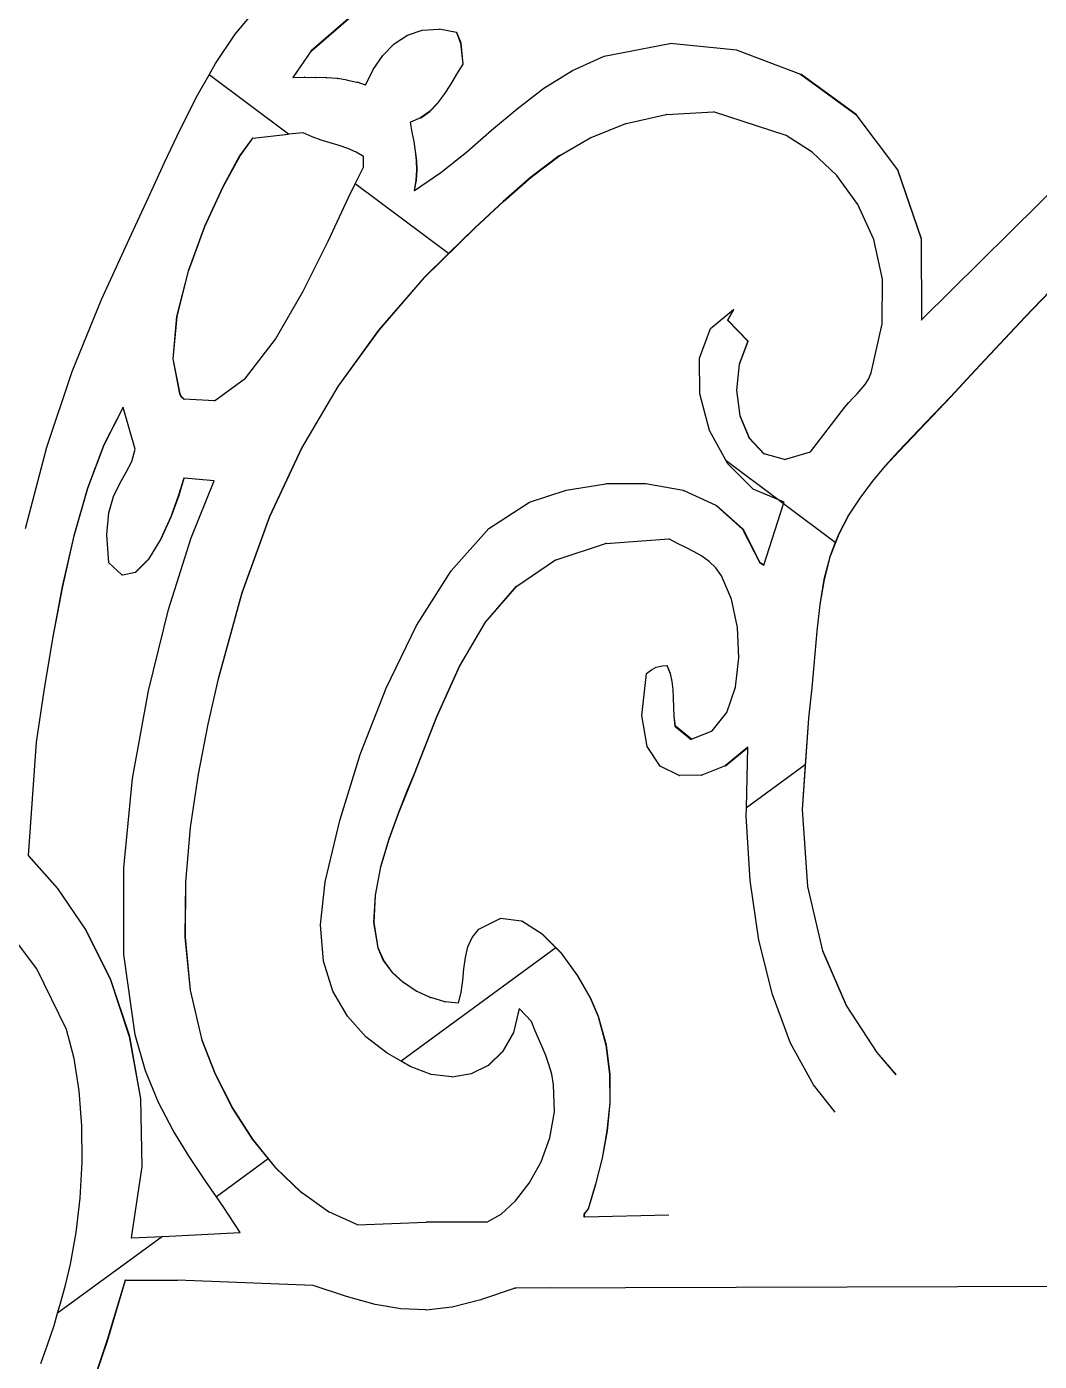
# Model space of a CAD drawing. Header units: inches. Extents: x 3672 to 10975, y -27382 to -746.
# Drawn here: x 4400.18 to 4405.79, y -26882.19 to -26874.79 of the extents above; entities that cross this region are included whole.
import ezdxf

# ---------------------------------------------------------------- set-up
doc = ezdxf.new("R2010")
doc.units = ezdxf.units.IN
doc.header["$LTSCALE"] = 17
doc.header["$MEASUREMENT"] = 0

msp = doc.modelspace()

# ---------------------------------------------------------------- linework, layer by layer
for p, q in [((4402.1569, -26874.5703), (4401.753, -26874.9216)), ((4401.7552, -26874.9216), (4402.1591, -26874.5703)), ((4401.3322, -26874.8284), (4401.4501, -26874.6874)), ((4402.2879, -26874.8345), (4402.3704, -26874.8061)), ((4402.3704, -26874.8061), (4402.4615, -26874.8)), ((4402.4615, -26874.8), (4402.4637, -26874.8)), ((4402.5608, -26874.8191), (4402.4637, -26874.8)), ((4402.5608, -26874.8191), (4402.563, -26874.8191)), ((4402.5608, -26874.8191), (4402.5833, -26874.8777)), ((4402.5854, -26874.8777), (4402.563, -26874.8191)), ((4401.2237, -26874.9901), (4401.3322, -26874.8284)), ((4402.1513, -26874.9464), (4402.2147, -26874.8823)), ((4402.2147, -26874.8823), (4402.2879, -26874.8345)), ((4402.5833, -26874.8777), (4402.5854, -26874.8777)), ((4402.5833, -26874.8777), (4402.5945, -26874.9948)), ((4402.5967, -26874.9948), (4402.5854, -26874.8777)), ((4403.3799, -26874.9509), (4403.7437, -26874.8807)), ((4403.7437, -26874.8807), (4403.7459, -26874.8807)), ((4404.1159, -26874.9163), (4403.7459, -26874.8807)), ((4401.753, -26874.9216), (4401.6521, -26875.068)), ((4401.6542, -26875.068), (4401.7552, -26874.9216)), ((4401.753, -26874.9216), (4401.7552, -26874.9216)), ((4402.0982, -26875.0239), (4402.1513, -26874.9464)), ((4403.2048, -26875.0295), (4403.3799, -26874.9509)), ((4404.1159, -26874.9163), (4404.1181, -26874.9163)), ((4404.1181, -26874.9163), (4404.4691, -26875.05)), ((4401.1872, -26875.0541), (4401.2237, -26874.9901)), ((4402.056, -26875.1119), (4402.0982, -26875.0239)), ((4402.5945, -26874.9948), (4402.56, -26875.0507)), ((4402.5621, -26875.0507), (4402.5967, -26874.9948)), ((4402.5945, -26874.9948), (4402.5967, -26874.9948)), ((4403.0454, -26875.1287), (4403.2048, -26875.0295)), ((4401.1229, -26875.1669), (4401.1872, -26875.0541)), ((4401.6287, -26875.3837), (4401.1872, -26875.0541)), ((4401.6521, -26875.068), (4401.6542, -26875.068)), ((4401.6542, -26875.068), (4401.7156, -26875.0675)), ((4401.7156, -26875.0675), (4401.7178, -26875.0675)), ((4401.7178, -26875.0675), (4401.7167, -26875.0675)), ((4401.7178, -26875.0675), (4401.7781, -26875.068)), ((4401.7781, -26875.068), (4401.7802, -26875.068)), ((4401.8389, -26875.0702), (4401.7802, -26875.068)), ((4401.8389, -26875.0702), (4401.8411, -26875.0702)), ((4401.8976, -26875.075), (4401.8411, -26875.0702)), ((4401.8976, -26875.075), (4401.8998, -26875.075)), ((4401.9537, -26875.083), (4401.8998, -26875.075)), ((4401.9537, -26875.083), (4401.9558, -26875.083)), ((4401.9558, -26875.083), (4402.0066, -26875.0951)), ((4402.0066, -26875.0951), (4402.0088, -26875.0951)), ((4402.056, -26875.1119), (4402.0088, -26875.0951)), ((4402.5262, -26875.107), (4402.4913, -26875.1617)), ((4402.4935, -26875.1617), (4402.5284, -26875.107)), ((4402.56, -26875.0507), (4402.5262, -26875.107)), ((4402.5262, -26875.107), (4402.5284, -26875.107)), ((4402.5284, -26875.107), (4402.5621, -26875.0507)), ((4402.56, -26875.0507), (4402.5621, -26875.0507)), ((4404.4691, -26875.05), (4404.7757, -26875.2743)), ((4404.4691, -26875.05), (4404.4713, -26875.05)), ((4404.7779, -26875.2743), (4404.4713, -26875.05)), ((4401.0283, -26875.3534), (4401.1229, -26875.1669)), ((4402.4913, -26875.1617), (4402.4534, -26875.2122)), ((4402.4556, -26875.2122), (4402.4935, -26875.1617)), ((4402.4913, -26875.1617), (4402.4935, -26875.1617)), ((4402.8971, -26875.2417), (4403.0454, -26875.1287)), ((4402.4106, -26875.2565), (4402.361, -26875.2921)), ((4402.3632, -26875.2921), (4402.4128, -26875.2565)), ((4402.4534, -26875.2122), (4402.4106, -26875.2565)), ((4402.4106, -26875.2565), (4402.4128, -26875.2565)), ((4402.4128, -26875.2565), (4402.4556, -26875.2122)), ((4402.4534, -26875.2122), (4402.4556, -26875.2122)), ((4402.7554, -26875.3619), (4402.8971, -26875.2417)), ((4403.7258, -26875.2746), (4403.9861, -26875.2584)), ((4404.3896, -26875.39), (4403.9861, -26875.2584)), ((4402.3028, -26875.3168), (4402.305, -26875.3168)), ((4402.3028, -26875.3168), (4402.3129, -26875.3713)), ((4402.361, -26875.2921), (4402.305, -26875.3168)), ((4402.315, -26875.3713), (4402.305, -26875.3168)), ((4402.361, -26875.2921), (4402.3632, -26875.2921)), ((4403.3071, -26875.4009), (4403.4994, -26875.3236)), ((4403.4994, -26875.3236), (4403.5016, -26875.3236)), ((4403.5016, -26875.3236), (4403.7236, -26875.2746)), ((4403.7258, -26875.2746), (4403.7236, -26875.2746)), ((4404.7757, -26875.2743), (4404.7779, -26875.2743)), ((4404.7757, -26875.2743), (4405.0083, -26875.5816)), ((4405.0104, -26875.5816), (4404.7779, -26875.2743)), ((4400.9383, -26875.5443), (4401.0283, -26875.3534)), ((4401.4277, -26875.4047), (4401.3566, -26875.5037)), ((4401.3588, -26875.5037), (4401.4298, -26875.4047)), ((4401.4298, -26875.4047), (4401.4277, -26875.4047)), ((4401.4298, -26875.4047), (4401.6287, -26875.3837)), ((4401.7086, -26875.3756), (4401.6287, -26875.3837)), ((4401.7585, -26875.3985), (4401.7086, -26875.3756)), ((4401.8093, -26875.4167), (4401.7585, -26875.3985)), ((4402.3129, -26875.3713), (4402.315, -26875.3713)), ((4402.3129, -26875.3713), (4402.3229, -26875.4243)), ((4402.325, -26875.4243), (4402.315, -26875.3713)), ((4402.6159, -26875.4824), (4402.7554, -26875.3619)), ((4403.1343, -26875.5019), (4403.305, -26875.4009)), ((4403.305, -26875.4009), (4403.3071, -26875.4009)), ((4404.5345, -26875.4838), (4404.3896, -26875.39)), ((4401.8599, -26875.4321), (4401.8093, -26875.4167)), ((4401.9095, -26875.4467), (4401.8599, -26875.4321)), ((4401.9573, -26875.4627), (4401.9095, -26875.4467)), ((4402.0026, -26875.4822), (4401.9573, -26875.4627)), ((4402.0447, -26875.5072), (4402.0026, -26875.4822)), ((4402.3229, -26875.4243), (4402.325, -26875.4243)), ((4402.3229, -26875.4243), (4402.3315, -26875.4768)), ((4402.3336, -26875.4768), (4402.325, -26875.4243)), ((4402.3315, -26875.4768), (4402.3373, -26875.5296)), ((4402.3315, -26875.4768), (4402.3336, -26875.4768)), ((4402.3395, -26875.5296), (4402.3336, -26875.4768)), ((4402.474, -26875.5965), (4402.6159, -26875.4824)), ((4404.6708, -26875.6127), (4404.5345, -26875.4838)), ((4400.8513, -26875.7339), (4400.9383, -26875.5443)), ((4401.3566, -26875.5037), (4401.2626, -26875.6748)), ((4401.2647, -26875.6748), (4401.3588, -26875.5037)), ((4401.3566, -26875.5037), (4401.3588, -26875.5037)), ((4402.0447, -26875.5657), (4402.0447, -26875.5072)), ((4402.3373, -26875.5296), (4402.3391, -26875.5834)), ((4402.3373, -26875.5296), (4402.3395, -26875.5296)), ((4402.3413, -26875.5834), (4402.3395, -26875.5296)), ((4403.1321, -26875.5019), (4402.9728, -26875.6221)), ((4402.9749, -26875.6221), (4403.1343, -26875.5019)), ((4403.1321, -26875.5019), (4403.1343, -26875.5019)), ((4405.1435, -26876.4126), (4406.0277, -26875.5364)), ((4401.9981, -26875.6595), (4402.0447, -26875.5657)), ((4402.3277, -26875.6958), (4402.474, -26875.5965)), ((4402.3391, -26875.5834), (4402.3355, -26875.6391)), ((4402.3377, -26875.6391), (4402.3413, -26875.5834)), ((4402.3391, -26875.5834), (4402.3413, -26875.5834)), ((4402.9728, -26875.6221), (4402.8187, -26875.7571)), ((4402.8209, -26875.7571), (4402.9749, -26875.6221)), ((4402.9728, -26875.6221), (4402.9749, -26875.6221)), ((4404.7881, -26875.7744), (4404.6708, -26875.6127)), ((4405.0083, -26875.5816), (4405.1393, -26875.9643)), ((4405.0083, -26875.5816), (4405.0104, -26875.5816)), ((4405.1415, -26875.9643), (4405.0104, -26875.5816)), ((4401.2626, -26875.6748), (4401.162, -26875.8955)), ((4401.1642, -26875.8955), (4401.2647, -26875.6748)), ((4401.2626, -26875.6748), (4401.2647, -26875.6748)), ((4401.9607, -26875.7346), (4401.9981, -26875.6595)), ((4402.5161, -26876.0462), (4401.9981, -26875.6595)), ((4402.3355, -26875.6391), (4402.3252, -26875.6975)), ((4402.3252, -26875.6975), (4402.3277, -26875.6958)), ((4402.3277, -26875.6958), (4402.3377, -26875.6391)), ((4402.3355, -26875.6391), (4402.3377, -26875.6391)), ((4400.7657, -26875.917), (4400.8513, -26875.7339)), ((4401.8472, -26875.9778), (4401.9607, -26875.7346)), ((4402.8187, -26875.7571), (4402.6618, -26875.9024)), ((4402.664, -26875.9024), (4402.8209, -26875.7571)), ((4402.8187, -26875.7571), (4402.8209, -26875.7571)), ((4404.876, -26875.967), (4404.7881, -26875.7744)), ((4400.5894, -26876.3012), (4400.7657, -26875.917)), ((4401.162, -26875.8955), (4401.0714, -26876.1433)), ((4401.0735, -26876.1433), (4401.1642, -26875.8955)), ((4401.162, -26875.8955), (4401.1642, -26875.8955)), ((4402.3834, -26876.1794), (4402.664, -26875.9024)), ((4402.6618, -26875.9024), (4402.5161, -26876.0462)), ((4402.6618, -26875.9024), (4402.664, -26875.9024)), ((4401.7101, -26876.2538), (4401.8472, -26875.9778)), ((4404.9243, -26876.1881), (4404.876, -26875.967)), ((4405.1393, -26875.9643), (4405.1413, -26876.4148)), ((4405.1393, -26875.9643), (4405.1415, -26875.9643)), ((4405.1435, -26876.4126), (4405.1415, -26875.9643)), ((4402.5161, -26876.0462), (4402.3812, -26876.1794)), ((4401.0714, -26876.1433), (4401.0072, -26876.3957)), ((4401.0093, -26876.3957), (4401.0735, -26876.1433)), ((4401.0714, -26876.1433), (4401.0735, -26876.1433)), ((4402.3812, -26876.1794), (4402.1281, -26876.4705)), ((4402.1302, -26876.4705), (4402.3834, -26876.1794)), ((4402.3812, -26876.1794), (4402.3834, -26876.1794)), ((4404.9227, -26876.4357), (4404.9243, -26876.1881)), ((4400.428, -26876.6996), (4400.5894, -26876.3012)), ((4401.5555, -26876.5209), (4401.7101, -26876.2538)), ((4405.8532, -26876.2545), (4405.7136, -26876.3995)), ((4405.7157, -26876.3995), (4405.8553, -26876.2545)), ((4403.9695, -26876.4626), (4404.0979, -26876.3562)), ((4404.096, -26876.3596), (4404.0643, -26876.4148)), ((4404.0664, -26876.4148), (4404.1001, -26876.3562)), ((4404.1001, -26876.3562), (4404.096, -26876.3596)), ((4404.0979, -26876.3562), (4404.096, -26876.3596)), ((4404.0979, -26876.3562), (4404.1001, -26876.3562)), ((4401.0072, -26876.3957), (4400.9858, -26876.6304)), ((4400.988, -26876.6304), (4401.0093, -26876.3957)), ((4401.0072, -26876.3957), (4401.0093, -26876.3957)), ((4404.0643, -26876.4148), (4404.0664, -26876.4148)), ((4404.0643, -26876.4148), (4404.1765, -26876.5319)), ((4404.1786, -26876.5319), (4404.0664, -26876.4148)), ((4404.8608, -26876.7075), (4404.9227, -26876.4357)), ((4405.1413, -26876.4148), (4405.1435, -26876.4126)), ((4405.7136, -26876.3995), (4405.5755, -26876.5464)), ((4405.5777, -26876.5464), (4405.7157, -26876.3995)), ((4405.7136, -26876.3995), (4405.7157, -26876.3995)), ((4401.3893, -26876.7376), (4401.5555, -26876.5209)), ((4402.1281, -26876.4705), (4401.9013, -26876.7834)), ((4401.9035, -26876.7834), (4402.1302, -26876.4705)), ((4402.1281, -26876.4705), (4402.1302, -26876.4705)), ((4403.9094, -26876.627), (4403.9695, -26876.4626)), ((4404.1765, -26876.5319), (4404.1284, -26876.6597)), ((4404.1306, -26876.6597), (4404.1786, -26876.5319)), ((4404.1765, -26876.5319), (4404.1786, -26876.5319)), ((4405.5755, -26876.5464), (4405.4383, -26876.6939)), ((4405.4405, -26876.6939), (4405.5777, -26876.5464)), ((4405.5755, -26876.5464), (4405.5777, -26876.5464)), ((4400.9858, -26876.6304), (4400.988, -26876.6304)), ((4400.9858, -26876.6304), (4401.0238, -26876.8247)), ((4401.0259, -26876.8247), (4400.988, -26876.6304)), ((4403.9103, -26876.824), (4403.9094, -26876.627)), ((4404.1284, -26876.6597), (4404.114, -26876.804)), ((4404.1162, -26876.804), (4404.1306, -26876.6597)), ((4404.1284, -26876.6597), (4404.1306, -26876.6597)), ((4400.2859, -26877.1205), (4400.428, -26876.6996)), ((4401.2177, -26876.8624), (4401.3893, -26876.7376)), ((4404.8276, -26876.7723), (4404.8461, -26876.7421)), ((4404.8461, -26876.7421), (4404.8608, -26876.7075)), ((4405.4383, -26876.6939), (4405.3013, -26876.8407)), ((4405.3035, -26876.8407), (4405.4405, -26876.6939)), ((4405.4383, -26876.6939), (4405.4405, -26876.6939)), ((4401.9013, -26876.7834), (4401.6999, -26877.1257)), ((4401.7021, -26877.1257), (4401.9035, -26876.7834)), ((4401.9013, -26876.7834), (4401.9035, -26876.7834)), ((4404.114, -26876.804), (4404.1162, -26876.804)), ((4404.114, -26876.804), (4404.1327, -26876.9469)), ((4404.1349, -26876.9469), (4404.1162, -26876.804)), ((4404.7835, -26876.8241), (4404.8064, -26876.7992)), ((4404.8064, -26876.7992), (4404.8276, -26876.7723)), ((4401.0238, -26876.8247), (4401.0288, -26876.834)), ((4401.0238, -26876.8247), (4401.0259, -26876.8247)), ((4401.031, -26876.834), (4401.0259, -26876.8247)), ((4401.0288, -26876.834), (4401.031, -26876.834)), ((4401.0288, -26876.834), (4401.0313, -26876.839)), ((4401.0335, -26876.839), (4401.031, -26876.834)), ((4401.0313, -26876.839), (4401.0351, -26876.8441)), ((4401.0313, -26876.839), (4401.0335, -26876.839)), ((4401.0372, -26876.8441), (4401.0335, -26876.839)), ((4401.0351, -26876.8441), (4401.0372, -26876.8441)), ((4401.0351, -26876.8441), (4401.039, -26876.8473)), ((4401.0412, -26876.8473), (4401.0372, -26876.8441)), ((4401.039, -26876.8473), (4401.0412, -26876.8473)), ((4401.039, -26876.8473), (4401.0462, -26876.8539)), ((4401.0484, -26876.8539), (4401.0412, -26876.8473)), ((4401.0462, -26876.8539), (4401.0484, -26876.8539)), ((4401.2177, -26876.8624), (4401.0484, -26876.8539)), ((4403.9649, -26877.0278), (4403.9103, -26876.824)), ((4404.715, -26876.8978), (4404.7367, -26876.8722)), ((4404.7367, -26876.8722), (4404.7599, -26876.848)), ((4404.7599, -26876.848), (4404.7835, -26876.8241)), ((4405.3013, -26876.8407), (4405.1638, -26876.9857)), ((4405.1659, -26876.9857), (4405.3035, -26876.8407)), ((4405.3013, -26876.8407), (4405.3035, -26876.8407)), ((4400.7096, -26876.8978), (4400.6025, -26877.1074)), ((4400.6047, -26877.1074), (4400.7104, -26876.9006)), ((4400.7104, -26876.9006), (4400.7096, -26876.8978)), ((4400.7769, -26877.1321), (4400.7104, -26876.9006)), ((4404.1327, -26876.9469), (4404.1837, -26877.0706)), ((4404.1327, -26876.9469), (4404.1349, -26876.9469)), ((4404.1859, -26877.0706), (4404.1349, -26876.9469)), ((4404.5243, -26877.1467), (4404.715, -26876.8978)), ((4404.0571, -26877.1967), (4403.9649, -26877.0278)), ((4405.1638, -26876.9857), (4405.0897, -26877.0625)), ((4405.0918, -26877.0625), (4405.1659, -26876.9857)), ((4405.1638, -26876.9857), (4405.1659, -26876.9857)), ((4400.6025, -26877.1074), (4400.5123, -26877.3482)), ((4400.5145, -26877.3482), (4400.6047, -26877.1074)), ((4400.6047, -26877.1074), (4400.6025, -26877.1074)), ((4404.1837, -26877.0706), (4404.1859, -26877.0706)), ((4404.1837, -26877.0706), (4404.2664, -26877.157)), ((4404.2686, -26877.157), (4404.1859, -26877.0706)), ((4405.0897, -26877.0625), (4405.0141, -26877.142)), ((4405.0162, -26877.142), (4405.0918, -26877.0625)), ((4405.0897, -26877.0625), (4405.0918, -26877.0625)), ((4400.1677, -26877.5723), (4400.2859, -26877.1205)), ((4400.7584, -26877.1994), (4400.7769, -26877.1321)), ((4401.6999, -26877.1257), (4401.5227, -26877.505)), ((4401.5249, -26877.505), (4401.7021, -26877.1257)), ((4401.6999, -26877.1257), (4401.7021, -26877.1257)), ((4404.2664, -26877.157), (4404.2686, -26877.157)), ((4404.3802, -26877.1884), (4404.2686, -26877.157)), ((4404.3802, -26877.1884), (4404.5243, -26877.1467)), ((4405.0141, -26877.142), (4404.9389, -26877.2248)), ((4404.9411, -26877.2248), (4405.0162, -26877.142)), ((4405.0141, -26877.142), (4405.0162, -26877.142)), ((4400.6915, -26877.3214), (4400.7276, -26877.2596)), ((4400.7276, -26877.2596), (4400.7584, -26877.1994)), ((4404.066, -26877.213), (4404.0571, -26877.1967)), ((4404.3432, -26877.4103), (4404.0571, -26877.1967)), ((4404.2062, -26877.3538), (4404.066, -26877.213)), ((4404.9389, -26877.2248), (4404.8662, -26877.3114)), ((4404.8683, -26877.3114), (4404.9411, -26877.2248)), ((4404.9389, -26877.2248), (4404.9411, -26877.2248)), ((4400.6569, -26877.3936), (4400.6915, -26877.3214)), ((4401.0462, -26877.2931), (4401.0184, -26877.3868)), ((4401.0205, -26877.3868), (4401.0483, -26877.2933)), ((4401.0483, -26877.2933), (4401.0462, -26877.2931)), ((4401.2145, -26877.3077), (4401.0483, -26877.2933)), ((4401.0882, -26877.6242), (4401.2145, -26877.3077)), ((4403.1695, -26877.3598), (4403.3886, -26877.3242)), ((4403.6112, -26877.323), (4403.3886, -26877.3242)), ((4403.8178, -26877.3611), (4403.6112, -26877.323)), ((4404.8662, -26877.3114), (4404.7977, -26877.4026)), ((4404.7999, -26877.4026), (4404.8683, -26877.3114)), ((4404.8662, -26877.3114), (4404.8683, -26877.3114)), ((4400.5123, -26877.3482), (4400.4365, -26877.6126)), ((4400.4387, -26877.6126), (4400.5145, -26877.3482)), ((4400.5123, -26877.3482), (4400.5145, -26877.3482)), ((4400.6307, -26877.4852), (4400.6569, -26877.3936)), ((4401.0184, -26877.3868), (4400.9741, -26877.5071)), ((4400.9762, -26877.5071), (4401.0205, -26877.3868)), ((4401.0184, -26877.3868), (4401.0205, -26877.3868)), ((4402.9647, -26877.4248), (4403.1695, -26877.3598)), ((4403.8178, -26877.3611), (4403.82, -26877.3611)), ((4404.0019, -26877.4436), (4403.82, -26877.3611)), ((4404.3432, -26877.4103), (4404.2062, -26877.3538)), ((4404.3784, -26877.4248), (4404.3432, -26877.4103)), ((4404.3754, -26877.4343), (4404.3432, -26877.4103)), ((4404.7977, -26877.4026), (4404.7354, -26877.4987)), ((4404.7376, -26877.4987), (4404.7999, -26877.4026)), ((4404.7977, -26877.4026), (4404.7999, -26877.4026)), ((4400.6198, -26877.6049), (4400.6307, -26877.4852)), ((4402.7402, -26877.5709), (4402.9647, -26877.4248)), ((4404.0019, -26877.4436), (4404.004, -26877.4436)), ((4404.0019, -26877.4436), (4404.1482, -26877.5754)), ((4404.1504, -26877.5754), (4404.004, -26877.4436)), ((4404.2666, -26877.775), (4404.3754, -26877.4343)), ((4404.3754, -26877.4343), (4404.3784, -26877.4248)), ((4404.6626, -26877.6488), (4404.3754, -26877.4343)), ((4400.9741, -26877.5071), (4400.9168, -26877.6329)), ((4400.919, -26877.6329), (4400.9762, -26877.5071)), ((4400.9741, -26877.5071), (4400.9762, -26877.5071)), ((4401.5227, -26877.505), (4401.3688, -26877.9291)), ((4401.3709, -26877.9291), (4401.5249, -26877.505)), ((4401.5227, -26877.505), (4401.5249, -26877.505)), ((4404.7354, -26877.4987), (4404.6813, -26877.6005)), ((4404.6835, -26877.6005), (4404.7376, -26877.4987)), ((4404.7354, -26877.4987), (4404.7376, -26877.4987)), ((4400.4365, -26877.6126), (4400.3726, -26877.8932)), ((4400.3748, -26877.8932), (4400.4387, -26877.6126)), ((4400.4365, -26877.6126), (4400.4387, -26877.6126)), ((4400.6311, -26877.7615), (4400.6198, -26877.6049)), ((4400.9168, -26877.6329), (4400.8503, -26877.7425)), ((4400.8525, -26877.7425), (4400.919, -26877.6329)), ((4400.9168, -26877.6329), (4400.919, -26877.6329)), ((4400.9627, -26878.0206), (4401.0882, -26877.6242)), ((4402.5302, -26877.8071), (4402.7402, -26877.5709)), ((4403.3901, -26877.6553), (4403.7391, -26877.6299)), ((4403.7863, -26877.6551), (4403.7391, -26877.6299)), ((4404.1482, -26877.5754), (4404.1504, -26877.5754)), ((4404.1482, -26877.5754), (4404.2438, -26877.7615)), ((4404.2459, -26877.7615), (4404.1504, -26877.5754)), ((4404.6355, -26877.7239), (4404.6835, -26877.6005)), ((4404.6813, -26877.6005), (4404.6626, -26877.6488)), ((4404.6813, -26877.6005), (4404.6835, -26877.6005)), ((4403.1127, -26877.7448), (4403.3879, -26877.6553)), ((4403.3901, -26877.6553), (4403.3879, -26877.6553)), ((4403.8331, -26877.6781), (4403.7863, -26877.6551)), ((4403.8785, -26877.701), (4403.8331, -26877.6781)), ((4403.9218, -26877.7259), (4403.8785, -26877.701)), ((4404.6626, -26877.6488), (4404.6333, -26877.7239)), ((4400.7039, -26877.8282), (4400.6311, -26877.7615)), ((4400.8503, -26877.7425), (4400.7781, -26877.8148)), ((4400.7803, -26877.8148), (4400.8525, -26877.7425)), ((4400.8503, -26877.7425), (4400.8525, -26877.7425)), ((4402.8945, -26877.8922), (4403.1105, -26877.7448)), ((4403.1105, -26877.7448), (4403.1127, -26877.7448)), ((4403.9621, -26877.7551), (4403.9218, -26877.7259)), ((4403.9986, -26877.7906), (4403.9621, -26877.7551)), ((4404.2438, -26877.7615), (4404.2459, -26877.7615)), ((4404.2666, -26877.775), (4404.2459, -26877.7615)), ((4404.2459, -26877.7615), (4404.2662, -26877.7762)), ((4404.2662, -26877.7762), (4404.2666, -26877.775)), ((4404.6333, -26877.7239), (4404.5994, -26877.8553)), ((4404.6016, -26877.8553), (4404.6355, -26877.7239)), ((4404.6333, -26877.7239), (4404.6355, -26877.7239)), ((4400.7039, -26877.8282), (4400.706, -26877.8282)), ((4400.706, -26877.8282), (4400.7781, -26877.8148)), ((4400.7781, -26877.8148), (4400.7803, -26877.8148)), ((4402.3387, -26878.1105), (4402.5302, -26877.8071)), ((4404.0306, -26877.8347), (4403.9986, -26877.7906)), ((4404.0862, -26877.9641), (4404.0306, -26877.8347)), ((4404.5994, -26877.8553), (4404.576, -26877.9943)), ((4404.5781, -26877.9943), (4404.6016, -26877.8553)), ((4404.5994, -26877.8553), (4404.6016, -26877.8553)), ((4400.3726, -26877.8932), (4400.3181, -26878.1825)), ((4400.3203, -26878.1825), (4400.3748, -26877.8932)), ((4400.3726, -26877.8932), (4400.3748, -26877.8932)), ((4401.3688, -26877.9291), (4401.2369, -26878.4057)), ((4401.2391, -26878.4057), (4401.3709, -26877.9291)), ((4401.3688, -26877.9291), (4401.3709, -26877.9291)), ((4402.8923, -26877.8922), (4402.7191, -26878.0909)), ((4402.7212, -26878.0909), (4402.8945, -26877.8922)), ((4402.8923, -26877.8922), (4402.8945, -26877.8922)), ((4404.1194, -26878.1211), (4404.0862, -26877.9641)), ((4404.576, -26877.9943), (4404.5593, -26878.141)), ((4404.5615, -26878.141), (4404.5781, -26877.9943)), ((4404.576, -26877.9943), (4404.5781, -26877.9943)), ((4400.8501, -26878.4734), (4400.9627, -26878.0206)), ((4402.1692, -26878.4579), (4402.3387, -26878.1105)), ((4402.7191, -26878.0909), (4402.5764, -26878.3348)), ((4402.5785, -26878.3348), (4402.7212, -26878.0909)), ((4402.7191, -26878.0909), (4402.7212, -26878.0909)), ((4404.1277, -26878.2892), (4404.1194, -26878.1211)), ((4404.5593, -26878.141), (4404.5315, -26878.4566)), ((4404.5337, -26878.4566), (4404.5615, -26878.141)), ((4404.5593, -26878.141), (4404.5615, -26878.141)), ((4400.3181, -26878.1825), (4400.2705, -26878.473)), ((4400.2726, -26878.473), (4400.3203, -26878.1825)), ((4400.3181, -26878.1825), (4400.3203, -26878.1825)), ((4404.1087, -26878.452), (4404.1277, -26878.2892)), ((4402.5764, -26878.3348), (4402.4499, -26878.6175)), ((4402.452, -26878.6175), (4402.5785, -26878.3348)), ((4402.5764, -26878.3348), (4402.5785, -26878.3348)), ((4403.6155, -26878.3764), (4403.63, -26878.3653)), ((4403.63, -26878.3653), (4403.6427, -26878.3559)), ((4403.6427, -26878.3559), (4403.6551, -26878.3483)), ((4403.6551, -26878.3483), (4403.6685, -26878.3422)), ((4403.6685, -26878.3422), (4403.6841, -26878.3376)), ((4403.6841, -26878.3376), (4403.7034, -26878.3344)), ((4403.7034, -26878.3344), (4403.7277, -26878.3325)), ((4403.7277, -26878.3325), (4403.7298, -26878.3325)), ((4403.7277, -26878.3325), (4403.7452, -26878.3758)), ((4403.7474, -26878.3758), (4403.7298, -26878.3325)), ((4403.7452, -26878.3758), (4403.7474, -26878.3758)), ((4403.7452, -26878.3758), (4403.7554, -26878.4201)), ((4403.7575, -26878.4201), (4403.7474, -26878.3758)), ((4401.2369, -26878.4057), (4401.1797, -26878.6578)), ((4401.1819, -26878.6578), (4401.2391, -26878.4057)), ((4401.2369, -26878.4057), (4401.2391, -26878.4057)), ((4403.5885, -26878.6105), (4403.6155, -26878.3764)), ((4403.7554, -26878.4201), (4403.7604, -26878.4657)), ((4403.7554, -26878.4201), (4403.7575, -26878.4201)), ((4403.7625, -26878.4657), (4403.7575, -26878.4201)), ((4400.2705, -26878.473), (4400.2272, -26878.757)), ((4400.2293, -26878.757), (4400.2726, -26878.473)), ((4400.2705, -26878.473), (4400.2726, -26878.473)), ((4400.7629, -26878.9594), (4400.8501, -26878.4734)), ((4402.0258, -26878.8261), (4402.1692, -26878.4579)), ((4403.7604, -26878.4657), (4403.7625, -26878.4657)), ((4403.7604, -26878.4657), (4403.7624, -26878.5131)), ((4403.7624, -26878.5131), (4403.7646, -26878.5131)), ((4403.7624, -26878.5131), (4403.7637, -26878.5625)), ((4403.7646, -26878.5131), (4403.7625, -26878.4657)), ((4403.7658, -26878.5625), (4403.7646, -26878.5131)), ((4404.0598, -26878.5928), (4404.1087, -26878.452)), ((4404.5315, -26878.4566), (4404.513, -26878.6252)), ((4404.5152, -26878.6252), (4404.5337, -26878.4566)), ((4404.5315, -26878.4566), (4404.5337, -26878.4566)), ((4403.7637, -26878.5625), (4403.7663, -26878.6144)), ((4403.7637, -26878.5625), (4403.7658, -26878.5625)), ((4403.7685, -26878.6144), (4403.7658, -26878.5625)), ((4403.9785, -26878.6951), (4404.0598, -26878.5928)), ((4401.1797, -26878.6578), (4401.1259, -26878.936)), ((4401.1281, -26878.936), (4401.1819, -26878.6578)), ((4401.1797, -26878.6578), (4401.1819, -26878.6578)), ((4402.4499, -26878.6175), (4402.3252, -26878.9327)), ((4402.3274, -26878.9327), (4402.452, -26878.6175)), ((4402.4499, -26878.6175), (4402.452, -26878.6175)), ((4403.6178, -26878.781), (4403.5885, -26878.6105)), ((4403.7663, -26878.6144), (4403.7725, -26878.6692)), ((4403.7663, -26878.6144), (4403.7685, -26878.6144)), ((4403.7747, -26878.6692), (4403.7685, -26878.6144)), ((4403.7725, -26878.6692), (4403.8623, -26878.7424)), ((4403.7725, -26878.6692), (4403.7747, -26878.6692)), ((4403.8637, -26878.7418), (4403.7747, -26878.6692)), ((4404.4803, -26879.1322), (4404.5152, -26878.6252)), ((4404.513, -26878.6252), (4404.4953, -26878.8834)), ((4404.513, -26878.6252), (4404.5152, -26878.6252)), ((4403.8623, -26878.7424), (4403.8637, -26878.7418)), ((4403.8637, -26878.7418), (4403.9785, -26878.6951)), ((4400.2272, -26878.757), (4400.1823, -26879.3865)), ((4400.1845, -26879.3865), (4400.2293, -26878.757)), ((4400.2272, -26878.757), (4400.2293, -26878.757)), ((4403.6909, -26878.891), (4403.6178, -26878.781)), ((4404.1765, -26878.7863), (4404.0507, -26878.8881)), ((4404.0529, -26878.8881), (4404.1764, -26878.788)), ((4404.1696, -26879.1223), (4404.1764, -26878.788)), ((4404.1764, -26878.788), (4404.1765, -26878.7863)), ((4401.9119, -26879.1921), (4402.0258, -26878.8261)), ((4403.7957, -26878.9435), (4403.6909, -26878.891)), ((4404.0507, -26878.8881), (4403.9219, -26878.9415)), ((4404.0507, -26878.8881), (4404.0529, -26878.8881)), ((4404.4953, -26878.8834), (4404.1696, -26879.1223)), ((4404.4953, -26878.8834), (4404.4781, -26879.1322)), ((4400.7134, -26879.455), (4400.7629, -26878.9594)), ((4401.1259, -26878.936), (4401.0824, -26879.2314)), ((4401.0845, -26879.2314), (4401.1281, -26878.936)), ((4401.1259, -26878.936), (4401.1281, -26878.936)), ((4402.3252, -26878.9327), (4402.2855, -26879.0303)), ((4402.2877, -26879.0303), (4402.3274, -26878.9327)), ((4402.3252, -26878.9327), (4402.3274, -26878.9327)), ((4403.7957, -26878.9435), (4403.7978, -26878.9435)), ((4403.9197, -26878.9415), (4403.7978, -26878.9435)), ((4403.9197, -26878.9415), (4403.9219, -26878.9415)), ((4402.2855, -26879.0303), (4402.2358, -26879.154)), ((4402.238, -26879.154), (4402.2877, -26879.0303)), ((4402.2855, -26879.0303), (4402.2877, -26879.0303)), ((4402.2358, -26879.154), (4402.1842, -26879.2964)), ((4402.1864, -26879.2964), (4402.238, -26879.154)), ((4402.2358, -26879.154), (4402.238, -26879.154)), ((4404.1687, -26879.1666), (4404.1696, -26879.1223)), ((4404.1894, -26879.5245), (4404.1687, -26879.1666)), ((4404.4781, -26879.1322), (4404.4803, -26879.1322)), ((4404.4781, -26879.1322), (4404.5073, -26879.5583)), ((4404.5095, -26879.5583), (4404.4803, -26879.1322)), ((4401.0824, -26879.2314), (4401.0559, -26879.5354)), ((4401.058, -26879.5354), (4401.0845, -26879.2314)), ((4401.0824, -26879.2314), (4401.0845, -26879.2314)), ((4401.8316, -26879.5329), (4401.9119, -26879.1921)), ((4402.1842, -26879.2964), (4402.139, -26879.4496)), ((4402.1412, -26879.4496), (4402.1864, -26879.2964)), ((4402.1842, -26879.2964), (4402.1864, -26879.2964)), ((4400.1823, -26879.3865), (4400.1845, -26879.3865)), ((4400.1823, -26879.3865), (4400.3466, -26879.5691)), ((4400.3487, -26879.5691), (4400.1845, -26879.3865)), ((4400.714, -26879.937), (4400.7134, -26879.455)), ((4402.139, -26879.4496), (4402.1084, -26879.6062)), ((4402.1105, -26879.6062), (4402.1412, -26879.4496)), ((4402.139, -26879.4496), (4402.1412, -26879.4496)), ((4401.0559, -26879.5354), (4401.0533, -26879.8392)), ((4401.0554, -26879.8392), (4401.058, -26879.5354)), ((4401.0559, -26879.5354), (4401.058, -26879.5354)), ((4401.8051, -26879.771), (4401.8316, -26879.5329)), ((4404.2379, -26879.8564), (4404.1894, -26879.5245)), ((4404.5073, -26879.5583), (4404.5095, -26879.5583)), ((4404.5073, -26879.5583), (4404.5919, -26879.9163)), ((4404.5941, -26879.9163), (4404.5095, -26879.5583)), ((4400.3466, -26879.5691), (4400.3487, -26879.5691)), ((4400.3466, -26879.5691), (4400.5028, -26879.8009)), ((4400.505, -26879.8009), (4400.3487, -26879.5691)), ((4402.1084, -26879.6062), (4402.1004, -26879.7585)), ((4402.1025, -26879.7585), (4402.1105, -26879.6062)), ((4402.1084, -26879.6062), (4402.1105, -26879.6062)), ((4400.2315, -26880.0155), (4399.9839, -26879.6869)), ((4401.8214, -26879.9722), (4401.8051, -26879.771)), ((4402.1004, -26879.7585), (4402.1025, -26879.7585)), ((4402.1004, -26879.7585), (4402.1233, -26879.8988)), ((4402.1254, -26879.8988), (4402.1025, -26879.7585)), ((4402.6843, -26879.7964), (4402.8024, -26879.7369)), ((4402.8024, -26879.7369), (4402.8045, -26879.7369)), ((4402.9214, -26879.752), (4402.8045, -26879.7369)), ((4402.9214, -26879.752), (4402.9235, -26879.752)), ((4403.036, -26879.8225), (4402.9235, -26879.752)), ((4400.5028, -26879.8009), (4400.505, -26879.8009)), ((4400.5028, -26879.8009), (4400.6394, -26880.0765)), ((4400.6416, -26880.0765), (4400.505, -26879.8009)), ((4401.0533, -26879.8392), (4401.0554, -26879.8392)), ((4401.0533, -26879.8392), (4401.0814, -26880.134)), ((4401.0836, -26880.134), (4401.0554, -26879.8392)), ((4402.6239, -26879.8937), (4402.6475, -26879.8409)), ((4402.6475, -26879.8409), (4402.6843, -26879.7964)), ((4403.036, -26879.8225), (4403.0382, -26879.8225)), ((4403.036, -26879.8225), (4403.1111, -26879.8991)), ((4403.1432, -26879.9296), (4403.0382, -26879.8225)), ((4404.3133, -26880.1585), (4404.2379, -26879.8564)), ((4402.1233, -26879.8988), (4402.1254, -26879.8988)), ((4402.1233, -26879.8988), (4402.1539, -26879.9703)), ((4402.1561, -26879.9703), (4402.1254, -26879.8988)), ((4403.1111, -26879.8991), (4402.2532, -26880.5287)), ((4402.6096, -26879.9526), (4402.6239, -26879.8937)), ((4403.1111, -26879.8991), (4403.141, -26879.9296)), ((4403.141, -26879.9296), (4403.1432, -26879.9296)), ((4403.141, -26879.9296), (4403.2313, -26880.0541)), ((4403.2334, -26880.0541), (4403.1432, -26879.9296)), ((4404.5919, -26879.9163), (4404.5941, -26879.9163)), ((4404.5919, -26879.9163), (4404.7232, -26880.219)), ((4404.7253, -26880.219), (4404.5941, -26879.9163)), ((4400.7769, -26880.3819), (4400.714, -26879.937)), ((4401.8736, -26880.1403), (4401.8214, -26879.9722)), ((4402.1539, -26879.9703), (4402.1561, -26879.9703)), ((4402.1539, -26879.9703), (4402.2024, -26880.0353)), ((4402.2046, -26880.0353), (4402.1561, -26879.9703)), ((4402.6011, -26880.0155), (4402.6096, -26879.9526)), ((4400.3955, -26880.3526), (4400.2315, -26880.0155)), ((4400.6394, -26880.0765), (4400.6416, -26880.0765)), ((4400.6394, -26880.0765), (4400.7446, -26880.3905)), ((4400.7468, -26880.3905), (4400.6416, -26880.0765)), ((4402.2024, -26880.0353), (4402.2647, -26880.0922)), ((4402.2024, -26880.0353), (4402.2046, -26880.0353)), ((4402.2669, -26880.0922), (4402.2046, -26880.0353)), ((4402.5945, -26880.0802), (4402.6011, -26880.0155)), ((4403.2313, -26880.0541), (4403.2334, -26880.0541)), ((4403.2313, -26880.0541), (4403.3014, -26880.1771)), ((4403.3036, -26880.1771), (4403.2334, -26880.0541)), ((4401.0814, -26880.134), (4401.0836, -26880.134)), ((4401.0814, -26880.134), (4401.1472, -26880.4112)), ((4401.1493, -26880.4112), (4401.0836, -26880.134)), ((4401.9548, -26880.279), (4401.8736, -26880.1403)), ((4402.2647, -26880.0922), (4402.2669, -26880.0922)), ((4402.3369, -26880.1394), (4402.2669, -26880.0922)), ((4402.3369, -26880.1394), (4402.339, -26880.1394)), ((4402.4148, -26880.1752), (4402.339, -26880.1394)), ((4402.5721, -26880.206), (4402.586, -26880.1445)), ((4402.586, -26880.1445), (4402.5945, -26880.0802)), ((4402.4148, -26880.1752), (4402.417, -26880.1752)), ((4402.4946, -26880.198), (4402.417, -26880.1752)), ((4402.4946, -26880.198), (4402.4967, -26880.198)), ((4402.5721, -26880.206), (4402.4967, -26880.198)), ((4403.3014, -26880.1771), (4403.3462, -26880.2794)), ((4403.3014, -26880.1771), (4403.3036, -26880.1771)), ((4403.3484, -26880.2794), (4403.3036, -26880.1771)), ((4404.4147, -26880.4273), (4404.3133, -26880.1585)), ((4404.7232, -26880.219), (4404.7253, -26880.219)), ((4404.7232, -26880.219), (4404.8924, -26880.4792)), ((4404.8945, -26880.4792), (4404.7253, -26880.219)), ((4402.058, -26880.3923), (4401.9548, -26880.279)), ((4402.9086, -26880.2355), (4402.8761, -26880.3681)), ((4402.8782, -26880.3681), (4402.9104, -26880.2374)), ((4402.9104, -26880.2374), (4402.9086, -26880.2355)), ((4402.976, -26880.3087), (4402.9104, -26880.2374)), ((4403.3462, -26880.2794), (4403.3484, -26880.2794)), ((4403.3462, -26880.2794), (4403.3898, -26880.4393)), ((4403.3919, -26880.4393), (4403.3484, -26880.2794)), ((4400.4378, -26880.5124), (4400.3955, -26880.3526)), ((4402.8761, -26880.3681), (4402.8175, -26880.473)), ((4402.8197, -26880.473), (4402.8782, -26880.3681)), ((4402.8761, -26880.3681), (4402.8782, -26880.3681)), ((4402.9944, -26880.3562), (4402.976, -26880.3087)), ((4403.0145, -26880.4024), (4402.9944, -26880.3562)), ((4400.7446, -26880.3905), (4400.8066, -26880.7375)), ((4400.7446, -26880.3905), (4400.7468, -26880.3905)), ((4400.8088, -26880.7375), (4400.7468, -26880.3905)), ((4400.8348, -26880.582), (4400.7769, -26880.3819)), ((4401.1472, -26880.4112), (4401.2201, -26880.5995)), ((4401.1472, -26880.4112), (4401.1493, -26880.4112)), ((4401.2222, -26880.5995), (4401.1493, -26880.4112)), ((4402.1763, -26880.4839), (4402.058, -26880.3923)), ((4403.0351, -26880.4488), (4403.0145, -26880.4024)), ((4403.0551, -26880.4965), (4403.0351, -26880.4488)), ((4403.3898, -26880.4393), (4403.3919, -26880.4393)), ((4403.3898, -26880.4393), (4403.41, -26880.5995)), ((4403.4122, -26880.5995), (4403.3919, -26880.4393)), ((4404.5414, -26880.6591), (4404.4147, -26880.4273)), ((4400.4658, -26880.6931), (4400.4378, -26880.5124)), ((4402.2532, -26880.5287), (4402.1763, -26880.4839)), ((4402.8175, -26880.473), (4402.7378, -26880.5494)), ((4402.7399, -26880.5494), (4402.8197, -26880.473)), ((4402.8175, -26880.473), (4402.8197, -26880.473)), ((4403.0732, -26880.5467), (4403.0551, -26880.4965)), ((4404.8924, -26880.4792), (4404.8945, -26880.4792)), ((4404.8924, -26880.4792), (4404.9991, -26880.6033)), ((4405.0005, -26880.6024), (4404.8945, -26880.4792)), ((4400.9058, -26880.757), (4400.8348, -26880.582)), ((4402.3028, -26880.5576), (4402.2532, -26880.5287)), ((4402.4193, -26880.6015), (4402.3028, -26880.5576)), ((4402.536, -26880.6143), (4402.6416, -26880.5967)), ((4402.6416, -26880.5967), (4402.6438, -26880.5967)), ((4402.6438, -26880.5967), (4402.7378, -26880.5494)), ((4402.7378, -26880.5494), (4402.7399, -26880.5494)), ((4403.0884, -26880.6008), (4403.0732, -26880.5467)), ((4401.2201, -26880.5995), (4401.2222, -26880.5995)), ((4401.2201, -26880.5995), (4401.3142, -26880.785)), ((4401.3164, -26880.785), (4401.2222, -26880.5995)), ((4402.5338, -26880.6143), (4402.4193, -26880.6015)), ((4402.5338, -26880.6143), (4402.536, -26880.6143)), ((4402.5347, -26880.6142), (4402.536, -26880.6143)), ((4403.0994, -26880.66), (4403.0884, -26880.6008)), ((4403.1035, -26880.8102), (4403.0994, -26880.66)), ((4403.41, -26880.5995), (4403.4107, -26880.7586)), ((4403.41, -26880.5995), (4403.4122, -26880.5995)), ((4403.4129, -26880.7586), (4403.4122, -26880.5995)), ((4404.6619, -26880.8116), (4404.5414, -26880.6591)), ((4400.4804, -26880.8875), (4400.4658, -26880.6931)), ((4400.8066, -26880.7375), (4400.8088, -26880.7375)), ((4400.8066, -26880.7375), (4400.8138, -26881.1122)), ((4400.816, -26881.1122), (4400.8088, -26880.7375)), ((4400.9872, -26880.9134), (4400.9058, -26880.757)), ((4401.3142, -26880.785), (4401.3164, -26880.785)), ((4401.3142, -26880.785), (4401.427, -26880.9611)), ((4401.4292, -26880.9611), (4401.3164, -26880.785)), ((4403.078, -26880.9542), (4403.1035, -26880.8102)), ((4403.4107, -26880.7586), (4403.3954, -26880.9146)), ((4403.3976, -26880.9146), (4403.4129, -26880.7586)), ((4403.4107, -26880.7586), (4403.4129, -26880.7586)), ((4400.4821, -26881.0883), (4400.4804, -26880.8875)), ((4401.0761, -26881.0576), (4400.9872, -26880.9134)), ((4401.427, -26880.9611), (4401.4292, -26880.9611)), ((4401.427, -26880.9611), (4401.515, -26881.0703)), ((4401.5579, -26881.1209), (4401.4292, -26880.9611)), ((4403.0294, -26881.0876), (4403.078, -26880.9542)), ((4403.3954, -26880.9146), (4403.3678, -26881.066)), ((4403.3699, -26881.066), (4403.3976, -26880.9146)), ((4403.3954, -26880.9146), (4403.3976, -26880.9146)), ((4400.4719, -26881.2881), (4400.4821, -26881.0883)), ((4400.8138, -26881.1122), (4400.7545, -26881.5091)), ((4400.7567, -26881.509), (4400.816, -26881.1122)), ((4400.8138, -26881.1122), (4400.816, -26881.1122)), ((4401.1698, -26881.1958), (4401.0761, -26881.0576)), ((4401.515, -26881.0703), (4401.2284, -26881.2807)), ((4401.515, -26881.0703), (4401.5558, -26881.1209)), ((4402.9639, -26881.2056), (4403.0294, -26881.0876)), ((4403.3678, -26881.066), (4403.3315, -26881.2111)), ((4403.3336, -26881.2111), (4403.3699, -26881.066)), ((4403.3678, -26881.066), (4403.3699, -26881.066)), ((4401.5558, -26881.1209), (4401.5579, -26881.1209)), ((4401.5558, -26881.1209), (4401.6978, -26881.2578)), ((4401.7, -26881.2578), (4401.5579, -26881.1209)), ((4401.2284, -26881.2807), (4401.1698, -26881.1958)), ((4401.6978, -26881.2578), (4401.7, -26881.2578)), ((4401.8505, -26881.365), (4401.7, -26881.2578)), ((4402.8879, -26881.3037), (4402.9639, -26881.2056)), ((4403.3315, -26881.2111), (4403.2901, -26881.3481)), ((4403.2923, -26881.3481), (4403.3336, -26881.2111)), ((4403.3315, -26881.2111), (4403.3336, -26881.2111)), ((4400.4502, -26881.4796), (4400.4719, -26881.2881)), ((4401.2655, -26881.3344), (4401.2284, -26881.2807)), ((4401.3604, -26881.4798), (4401.2655, -26881.3344)), ((4402.8075, -26881.3771), (4402.8879, -26881.3037)), ((4401.8505, -26881.365), (4401.8526, -26881.365)), ((4402.0111, -26881.4359), (4401.8526, -26881.365)), ((4402.7291, -26881.4213), (4402.8075, -26881.3771)), ((4403.2901, -26881.3481), (4403.2677, -26881.3774)), ((4403.2677, -26881.3774), (4403.2677, -26881.392)), ((4403.2677, -26881.3774), (4403.2698, -26881.3774)), ((4403.2677, -26881.392), (4403.2698, -26881.3919)), ((4403.2698, -26881.3774), (4403.2923, -26881.3481)), ((4403.2698, -26881.3919), (4403.2698, -26881.3774)), ((4403.2698, -26881.3919), (4403.7395, -26881.3813)), ((4403.2901, -26881.3481), (4403.2923, -26881.3481)), ((4400.4179, -26881.6555), (4400.4502, -26881.4796)), ((4400.9302, -26881.5007), (4401.3604, -26881.4798)), ((4402.0111, -26881.4359), (4402.3925, -26881.4213)), ((4402.7291, -26881.4213), (4402.3925, -26881.4213)), ((4400.9286, -26881.5007), (4400.3469, -26881.9275)), ((4400.7545, -26881.5091), (4400.7567, -26881.509)), ((4400.7567, -26881.509), (4400.9286, -26881.5007)), ((4400.9286, -26881.5007), (4400.9302, -26881.5007)), ((4400.3902, -26881.7711), (4400.4179, -26881.6555)), ((4400.3598, -26881.8844), (4400.3902, -26881.7711)), ((4400.7208, -26881.7433), (4400.6222, -26882.0746)), ((4400.6244, -26882.0746), (4400.723, -26881.7433)), ((4400.723, -26881.7433), (4400.7208, -26881.7433)), ((4400.723, -26881.7433), (4401.0125, -26881.7433)), ((4401.7643, -26881.7726), (4401.0125, -26881.7433)), ((4401.9501, -26881.8345), (4401.7643, -26881.7726)), ((4407.7063, -26881.7726), (4402.8819, -26881.7872)), ((4402.1089, -26881.8785), (4401.9501, -26881.8345)), ((4402.5364, -26881.8907), (4402.696, -26881.8509)), ((4402.696, -26881.8509), (4402.6981, -26881.8509)), ((4402.8862, -26881.7872), (4402.6981, -26881.8509)), ((4402.8862, -26881.7872), (4402.8884, -26881.7872)), ((4403.0831, -26881.7867), (4402.8884, -26881.7872)), ((4400.3267, -26881.995), (4400.3469, -26881.9275)), ((4400.3469, -26881.9275), (4400.3598, -26881.8844)), ((4402.2518, -26881.9033), (4402.1089, -26881.8785)), ((4402.3899, -26881.9077), (4402.2518, -26881.9033)), ((4402.3899, -26881.9077), (4402.392, -26881.9077)), ((4402.392, -26881.9077), (4402.5342, -26881.8907)), ((4402.5342, -26881.8907), (4402.5364, -26881.8907)), ((4400.2912, -26882.1026), (4400.3267, -26881.995)), ((4400.6222, -26882.0746), (4400.5121, -26882.4015)), ((4400.5143, -26882.4015), (4400.6244, -26882.0746)), ((4400.6222, -26882.0746), (4400.6244, -26882.0746)), ((4400.2534, -26882.2065), (4400.2912, -26882.1026))]:
    msp.add_line(p, q)

doc.saveas('drawing.dxf')
